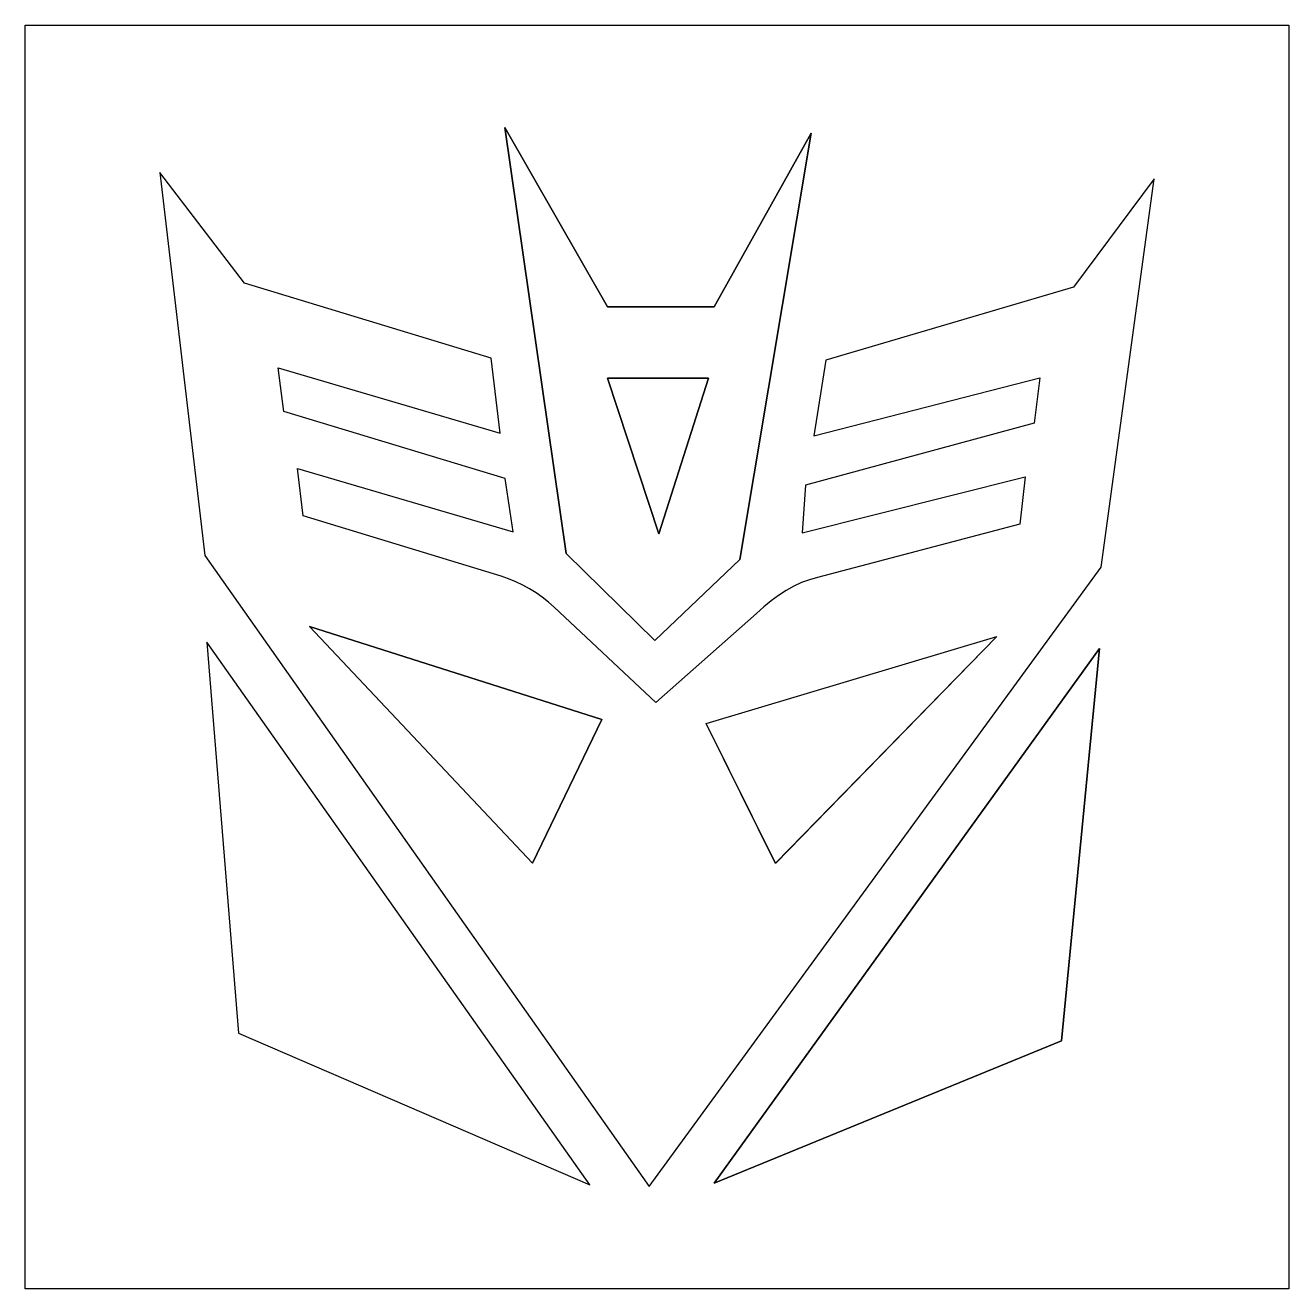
# Model space of a CAD drawing. Extents: x 0 to 661, y 0 to 661.
import ezdxf

# ---------------------------------------------------------------- set-up
doc = ezdxf.new("R2010")
doc.units = 0

msp = doc.modelspace()

# ---------------------------------------------------------------- linework, layer by layer
at = {"layer": 'Layer 1'}
for p, q in [((0, 661.458), (661.458, 661.458)), ((0, 0.000366), (0, 661.458)), ((0, 661.458), (0, 661.458)), ((661.458, 661.458), (661.458, 0.000366)), ((283.1702, 384.8316), (251.0266, 608.0076)), ((251.0266, 608.0076), (304.7857, 514.0784)), ((304.786, 514.079), (251.027, 608.008)), ((251.027, 608.008), (283.1706, 384.832)), ((360.618, 514.079), (411.3676, 605.0021)), ((411.368, 605.0009), (360.6184, 514.0778)), ((411.3676, 605.0021), (374.1487, 381.8261)), ((374.1491, 381.8249), (411.368, 605.0009)), ((114.74467, 526.4764), (70.3817, 584.34)), ((70.3817, 584.34), (94.0665, 383.891)), ((114.74417, 526.4767), (70.3817, 584.34)), ((70.3817, 584.34), (94.0665, 383.891)), ((591.0723, 581.145), (548.7849, 524.4107)), ((591.076, 581.145), (548.7852, 524.4107)), ((563.2525, 377.69), (591.0758, 581.145)), ((563.2525, 377.69), (591.0723, 581.145)), ((591.0758, 581.145), (591.076, 581.145)), ((243.88517, 487.216), (114.74417, 526.4767)), ((243.88567, 487.2157), (114.74467, 526.4764)), ((548.7847, 524.411), (419.0747, 486.0837)), ((548.7852, 524.4107), (419.0752, 486.0834)), ((548.7849, 524.4107), (548.7847, 524.411)), ((304.7857, 514.0784), (360.618, 514.079)), ((360.6184, 514.0778), (304.786, 514.079)), ((248.57957, 447.9519), (243.88517, 487.216)), ((248.58007, 447.9516), (243.88567, 487.2157)), ((419.0747, 486.0837), (412.87383, 446.4455)), ((419.0752, 486.0834), (412.87433, 446.4452)), ((135.41963, 459.2212), (132.41357, 482.1407)), ((132.41357, 482.1407), (248.57957, 447.9519)), ((135.42013, 459.2209), (132.41407, 482.1404)), ((132.41407, 482.1404), (248.58007, 447.9516)), ((357.608, 476.695), (304.786, 476.695)), ((304.786, 476.695), (331.666, 395.167)), ((304.7894, 476.6945), (357.608, 476.695)), ((331.669, 395.167), (304.7894, 476.6945)), ((331.666, 395.167), (357.6087, 476.6945)), ((357.6088, 476.6944), (331.669, 395.167)), ((357.608, 476.695), (357.6088, 476.6944)), ((357.6087, 476.6945), (357.608, 476.695)), ((412.87383, 446.4455), (531.10883, 476.8802)), ((412.87433, 446.4452), (531.10933, 476.8799)), ((531.10883, 476.8802), (528.09933, 453.2126)), ((531.10933, 476.8799), (528.09983, 453.2123)), ((251.21163, 424.0955), (135.41963, 459.2212)), ((251.21213, 424.0952), (135.42013, 459.2209)), ((528.09933, 453.2126), (408.55033, 420.7121)), ((528.09983, 453.2123), (408.55083, 420.7118)), ((145.57074, 404.5561), (142.56468, 429.3527)), ((142.56468, 429.3527), (255.34668, 396.2894)), ((145.57124, 404.5558), (142.56518, 429.3524)), ((142.56518, 429.3524), (255.34718, 396.2891)), ((255.34668, 396.2894), (251.21163, 424.0955)), ((255.34718, 396.2891), (251.21213, 424.0952)), ((406.66639, 395.7233), (523.40139, 425.0324)), ((406.66689, 395.723), (523.40189, 425.0321)), ((523.40139, 425.0324), (520.76594, 400.2358)), ((523.40189, 425.0321), (520.76644, 400.2355)), ((408.55033, 420.7121), (406.66639, 395.7233)), ((408.55083, 420.7118), (406.66689, 395.723)), ((249.14574, 372.9924), (145.57074, 404.5561)), ((249.14624, 372.9921), (145.57124, 404.5558)), ((520.76594, 400.2358), (414.74694, 372.4297)), ((520.76644, 400.2355), (414.74744, 372.4294)), ((94.0665, 383.891), (326.5935, 53.447)), ((94.0665, 383.891), (326.5935, 53.447)), ((283.1707, 384.8316), (283.1702, 384.8316)), ((283.1706, 384.832), (283.171, 384.831)), ((329.6, 339.37), (283.1707, 384.8316)), ((283.171, 384.831), (329.6003, 339.3694)), ((326.5935, 53.447), (563.2525, 377.69)), ((326.5935, 53.447), (563.2525, 377.69)), ((374.1487, 381.8261), (329.6, 339.37)), ((329.6003, 339.3694), (374.1491, 381.8249)), ((253.03123, 371.628391), (249.14574, 372.9924)), ((253.03173, 371.628091), (249.14624, 372.9921)), ((256.795724, 370.072886), (253.03123, 371.628391)), ((256.796224, 370.072586), (253.03173, 371.628091)), ((410.553713, 371.20628), (406.425745, 369.650494)), ((410.554213, 371.20598), (406.426245, 369.650194)), ((414.74694, 372.4297), (410.553713, 371.20628)), ((414.74744, 372.4294), (410.554213, 371.20598)), ((260.441433, 368.328055), (256.795724, 370.072886)), ((260.441933, 368.327755), (256.796224, 370.072586)), ((263.970565, 366.39607), (260.441433, 368.328055)), ((263.971065, 366.39577), (260.441933, 368.327755)), ((267.385332, 364.279101), (263.970565, 366.39607)), ((267.385832, 364.278801), (263.971065, 366.39577)), ((270.687943, 361.979319), (267.385332, 364.279101)), ((270.688443, 361.979019), (267.385832, 364.278801)), ((398.348702, 365.550664), (394.391189, 363.011044)), ((398.349202, 365.550364), (394.391689, 363.010744)), ((402.358814, 367.764551), (398.348702, 365.550664)), ((402.359314, 367.764251), (398.349202, 365.550364)), ((406.425745, 369.650494), (402.358814, 367.764551)), ((406.426245, 369.650194), (402.359314, 367.764251)), ((273.880609, 359.498895), (270.687943, 361.979319)), ((273.881109, 359.498595), (270.688443, 361.979019)), ((276.96554, 356.84), (273.880609, 359.498895)), ((276.96604, 356.8397), (273.881109, 359.498595)), ((390.482054, 360.147902), (386.617078, 356.96345)), ((390.482554, 360.147602), (386.617578, 356.96315)), ((394.391189, 363.011044), (390.482054, 360.147902)), ((394.391689, 363.010744), (390.482554, 360.147602)), ((330.16194, 306.8659), (276.96554, 356.84)), ((330.16244, 306.8656), (276.96604, 356.8397)), ((382.79204, 353.4599), (330.16194, 306.8659)), ((382.79254, 353.4596), (330.16244, 306.8656)), ((386.617078, 356.96345), (382.79204, 353.4599)), ((386.617578, 356.96315), (382.79254, 353.4596)), ((301.7831, 298.0435), (148.7651, 346.6964)), ((148.7651, 346.6964), (148.766, 346.696)), ((148.766, 346.696), (301.784, 298.0431)), ((148.7669, 346.6956), (148.766, 346.696)), ((148.766, 346.696), (265.501, 222.71)), ((265.5019, 222.7096), (148.7669, 346.6956)), ((295.579, 54.391), (95.0067, 338.43)), ((95.0067, 338.43), (111.5469, 133.849)), ((295.579, 54.3908), (95.007, 338.4298)), ((95.007, 338.4298), (111.5472, 133.8488)), ((356.4827, 295.974), (508.5567, 341.4356)), ((356.4833, 295.9777), (508.5573, 341.4393)), ((508.5567, 341.4356), (392.7617, 222.7066)), ((508.5573, 341.4393), (392.7623, 222.7103)), ((360.617, 55.3278), (562.315, 335.2348)), ((562.3154, 335.238), (360.6174, 55.327)), ((562.315, 335.2348), (542.5766, 129.7208)), ((542.577, 129.721), (562.3154, 335.238)), ((265.501, 222.71), (301.7831, 298.0435)), ((301.784, 298.0431), (265.5019, 222.7096)), ((356.483, 295.9743), (356.4827, 295.974)), ((392.7617, 222.7066), (356.483, 295.9743)), ((392.762, 222.71), (356.4833, 295.9777)), ((392.7623, 222.7103), (392.762, 222.71)), ((111.5469, 133.849), (295.5789, 54.3908)), ((111.547, 133.849), (295.579, 54.3908)), ((111.5472, 133.8488), (111.547, 133.849)), ((542.577, 129.721), (360.617, 55.3278)), ((360.6174, 55.327), (542.5774, 129.7202)), ((542.5766, 129.7208), (542.577, 129.721)), ((542.5774, 129.7202), (542.577, 129.721)), ((295.5789, 54.3908), (295.579, 54.391)), ((661.458, 0.000366), (0, 0.000366))]:
    msp.add_line(p, q, dxfattribs=at)

doc.saveas('drawing.dxf')
